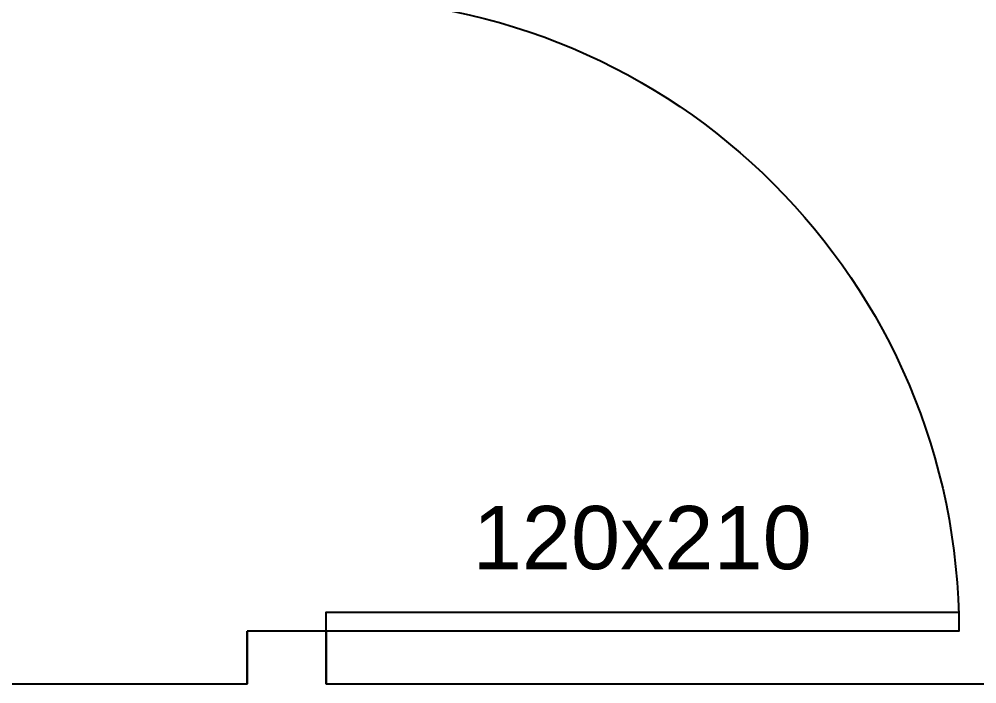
# Model space of a CAD drawing. Header units: centimetres. Extents: x 0 to 1084401, y -139216 to 99734.
# Drawn here: x 909872 to 910053.6, y 10432 to 10558.1 of the extents above; entities that cross this region are included whole.
import ezdxf
from ezdxf.enums import TextEntityAlignment as Align

# ---------------------------------------------------------------- set-up
doc = ezdxf.new("R2010")
doc.units = ezdxf.units.CM
doc.header["$LTSCALE"] = 4
doc.layers.add('0.6', color=6, linetype='Continuous')
doc.layers.add('02-CONT', color=2, linetype='Continuous')
doc.styles.add('2mm 1-50', font='arial.ttf', dxfattribs={"height": 0.1})

# ---------------------------------------------------------------- blocks, each defined once
blk = doc.blocks.new('1_00e')
blk.add_lwpolyline([(-28.40539012428269, -52.25289090163764), (-25.40539012428269, -52.25289090163764), (-25.40539012428269, 47.74710909836236), (-28.40539012428269, 47.74710909836236)], close=True)
at = {"color": 1}
blk.add_arc((-28.40539012428326, -52.25289090163764), 100, 0, 90, dxfattribs=at)

msp = doc.modelspace()

# ---------------------------------------------------------------- linework, layer by layer
at = {"layer": '0.6'}
msp.add_line((909930.2346801861, 10442.01251930817), (909915.2346801861, 10442.01251930817), dxfattribs=at)
for points in [[(909715.2346801861, 10432.01251930817), (909915.2346801861, 10432.01251930817), (909915.2346801861, 10442.01251930817)], [(909915.2346801861, 10442.01251930817), (909915.2346801861, 10432.01251930817)], [(909930.2346801861, 10432.01251930817), (909930.2346801861, 10442.01251930817)], [(909930.2346801861, 10442.01251930817), (909930.2346801861, 10432.01251930817), (909940.2346801861, 10432.01251930817)], [(909940.2346801861, 10432.01251930817), (910250.2346801861, 10432.01251930817)]]:
    msp.add_lwpolyline(points, dxfattribs=at)

# ---------------------------------------------------------------- block references
at = {"layer": '02-CONT', "xscale": -1.2, "yscale": 1.2, "zscale": 1.2, "rotation": 270}
msp.add_blockref('1_00e', (909992.9381492682, 10476.09898745732), dxfattribs=at)

# ---------------------------------------------------------------- texts
at = {"layer": '02-CONT', "style": '2mm 1-50'}
msp.add_text('120x210', height=12, dxfattribs=at).set_placement((909990.1806680305, 10459.76128180958), align=Align.MIDDLE_CENTER)

doc.saveas('drawing.dxf')
